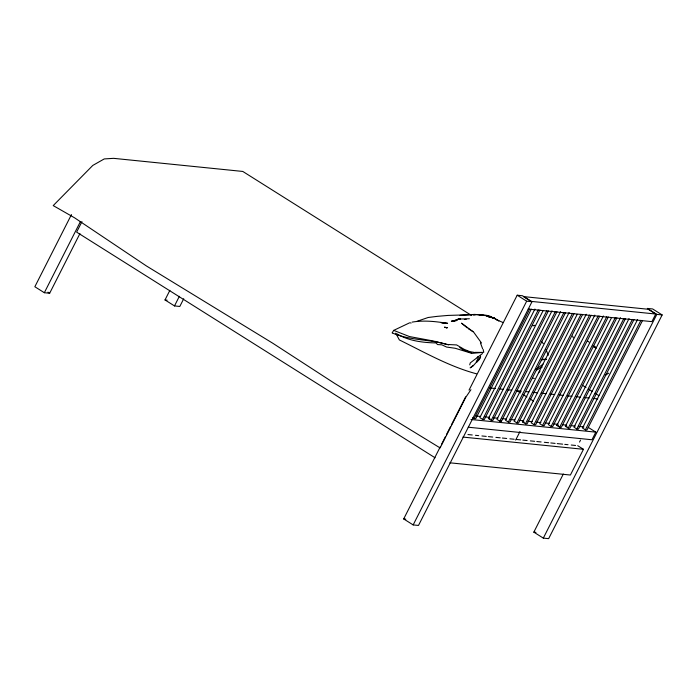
<?xml version="1.0" encoding="UTF-8"?>
<svg xmlns="http://www.w3.org/2000/svg" width="697" height="697" viewBox="0 0 697 697"><rect width="100%" height="100%" fill="white"/><g stroke="black" fill="none" stroke-linecap="round" stroke-linejoin="round"><path stroke-width="1.05" d="M469.734 364.845L470.292 362.884L482.49 353.518M480.669 356.123L479.275 359.661M480.468 356.873L479.397 359.147M71.46 214.571L34.85 286.746L44.338 292.714L49.661 293.254L79.928 233.591M44.338 292.714L80.46 221.507M81.958 221.646L76.635 232.127L435.067 457.781M183.72 298.76L179.809 306.462L174.494 305.922L165.006 299.945L169.885 290.327M174.494 305.922L179.373 296.295M469.037 390.128L517.191 295.206L522.506 295.746L531.994 301.723L418.488 525.451L413.164 524.911L403.685 518.943L440.53 446.298M441.515 444.364L445.444 436.618M446.428 434.675L450.358 426.93M451.342 424.996L465.596 396.907M413.164 524.911L526.671 301.182L531.994 301.723M472.705 417.66L474.126 418.557L529.703 308.998M531.297 309.163L475.72 418.714L474.126 418.557M534.921 309.05L479.832 417.634L482.681 419.428L484.276 419.585L539.853 310.034M482.681 419.428L538.258 309.869M548.417 310.897L492.831 420.457L491.237 420.291L488.388 418.505L542.989 310.888M491.237 420.291L546.814 310.74M552.033 310.784L496.944 419.367L499.793 421.162L501.387 421.319L556.973 311.768M499.793 421.162L555.37 311.603M560.588 311.655L505.499 420.239L508.348 422.025L509.943 422.19L565.528 312.639M508.348 422.025L563.925 312.474M569.144 312.517L514.055 421.101L516.904 422.896L518.498 423.062L574.084 313.502M516.904 422.896L572.481 313.345M582.64 314.373L527.054 423.924L525.46 423.767L522.619 421.973L577.212 314.356M515.658 440.103L520.006 431.53M525.46 423.767L581.045 314.208M586.264 314.26L531.175 422.844L534.015 424.63L535.618 424.795L591.195 315.244M534.015 424.63L589.601 315.079M594.82 315.122L539.731 423.706L542.571 425.501L544.174 425.667L599.751 316.107M542.571 425.501L598.157 315.95M603.375 315.994L548.286 424.578L551.127 426.372L552.73 426.529L608.307 316.978M551.127 426.372L606.712 316.813M616.862 317.849L561.285 427.4L559.682 427.235L556.842 425.449L611.435 317.832M559.682 427.235L615.268 317.684M625.418 318.712L569.841 428.272L568.247 428.106L565.398 426.311L620.487 317.727M568.247 428.106L623.824 318.555M629.043 318.599L573.953 427.183L576.802 428.977L578.397 429.134L633.974 319.583M576.802 428.977L632.379 319.418M637.598 319.47L582.509 428.054L585.358 429.84L586.952 430.005L642.529 320.454M585.358 429.84L640.935 320.289M662.15 314.931L656.827 314.391L647.339 308.414L652.662 308.954L662.15 314.931L548.644 538.659L543.32 538.119L533.832 532.151L563.315 474.038M579.529 442.072L580.514 440.138M577.7 445.688L583.459 449.304L570.399 475.032L449.879 462.808M588.242 427.383L595.83 432.157L591.971 439.763L468.21 427.209M523.342 296.582L648.166 309.25L655.764 314.025L651.904 321.631L528.143 309.076M543.32 538.119L656.827 314.391M477.218 357.927L478.116 356.411M392.15 332.878L393.709 330.378L409.618 322.816M476.286 361.508L478.586 357.892M470.945 389.675L465.823 397.238L440.103 447.927L334.665 383.402L272.649 343.159L146.422 265.966L74.649 217.856L53.216 205.598L92.797 165.424L104.236 158.933L113.611 158.341L242.783 171.445L471.372 315.358M476.565 362.031L472.967 366.047L470.153 367.859L473.28 365.402M538.615 372.703L540.053 371.1M476.8 362.091L479.684 358.885L476.452 362.283M543.111 364.069L535.941 369.541M542.188 367.023L536.341 370.229M605.257 375.343L608.708 373.139M416.728 321.413L428.15 317.492L437.185 316.36L448.127 315.419L476.748 314.539L473.611 315.088M412.093 322.119C422.478 320.332 433.264 321.186 443.64 322.763L442.508 322.72L447.605 323.295L443.963 322.92L445.592 322.99M532.813 325.821L535.052 325.412L532.517 325.499M483.16 349.406L483.77 352.29L471.869 353.379L455.219 348.273L446.611 347.062L441.82 344.823L437.568 344.562L435.921 342.915C422.887 342.706 408.442 340.842 396.968 333.872M546.221 359.347L541.177 359.948M482.167 352.412L474.91 352.377M464.324 319.505L466.215 319.278M460.003 315.375L474.701 314.391L481.096 314.992L476.905 314.53L479.188 314.635L487.491 315.941L494.016 318.12L486.227 315.671L493.441 318.224M482.716 314.574C472.305 314.8 491.219 314.295 491.289 317.492L488.876 316.508L491.289 317.492M456.091 320.777L451.342 321.195L457.485 319.792L453.59 321.178L458.426 319.069L469.403 318.747M542.728 359.26L546.248 359.277M444.512 322.938L441.271 322.868M474.143 352.386L469.813 351.637L464.185 349.345L456.631 344.937L446.699 344.449L434.902 341.303M448.685 344.884C430.389 339.195 410.367 340.728 392.35 332.983M655.764 314.025L530.931 301.357L524.179 297.114M165.006 299.945L167.132 300.163M393.709 330.378L409.435 336.555L434.109 341.138M490.139 387.994L495.523 388.543M499.827 388.978L503.051 389.301M507.364 389.736L511.668 390.181M517.052 390.721L521.356 391.156M525.66 391.601L528.892 391.923M533.196 392.359L537.5 392.794M541.804 393.239L546.108 393.674M550.412 394.11L554.725 394.546M559.029 394.981L563.333 395.417M567.637 395.852L571.941 396.297M576.253 396.732L580.557 397.168M584.861 397.604L589.165 398.039M593.469 398.475L597.773 398.911M476.321 416.022L480.625 416.457M484.929 416.893L489.233 417.337M493.537 417.773L497.841 418.209M502.145 418.644L506.449 419.08M510.762 419.516L515.066 419.951M519.37 420.396L523.674 420.831M527.977 421.267L532.281 421.702M536.585 422.138L540.889 422.574M545.193 423.009L549.497 423.445M553.801 423.889L558.105 424.325M562.409 424.761L566.713 425.196M571.017 425.632L575.33 426.067M578.554 426.398L583.938 426.947M488.388 418.505L489.991 418.662M522.619 421.973L524.214 422.138M556.842 425.449L558.436 425.606M565.398 426.311L566.992 426.477M470.998 419.489L595.83 432.157M467.94 434.545L472.244 434.98M475.467 435.311L478.7 435.642M481.923 435.965L486.227 436.4M488.379 436.618L492.683 437.054M495.916 437.385L500.219 437.821M502.371 438.038L506.675 438.474M509.908 438.805L514.212 439.241M516.364 439.458L520.668 439.894M522.82 440.112L527.124 440.548M530.356 440.879L534.66 441.314M536.812 441.532L541.116 441.968M544.34 442.299L548.644 442.734M550.796 442.952L555.1 443.388M557.251 443.606L562.636 444.155M564.788 444.372L568.02 444.703M571.244 445.026L575.548 445.461M462.93 437.08L583.459 449.304M403.685 518.943L405.811 519.16M533.832 532.151L535.967 532.369M490.305 317.1L494.461 318.189L498.886 320.916L497.597 320.272M471.329 352.813L463.348 349.955L459.75 347.559M476.478 373.801C449.216 366.517 424.56 352.29 399.346 339.936L395.757 333.175M532.543 378.001L534.32 378.515M410.411 322.833L411.073 323.086M503.173 322.58L495.088 319.069M489.233 316.943L487.673 316.307L489.128 316.917M495.48 319.209L497.536 320.097M593.278 346.444L596.013 347.69L593.652 346.008M593.225 346.374L595.883 347.611M468.41 328.81L470.353 329.934M517.191 295.206L526.671 301.182M582.326 385.206L586.003 387.523M588.765 389.257L592.441 391.575M595.194 393.308L598.88 395.626M516.791 390.581L520.476 392.899M523.238 394.641L526.923 396.959M529.685 398.693L533.371 401.01A2.135 1.882 -84.2 0 1 533.58 401.15M499.967 420.43L501.387 421.319M47.936 292.165L49.661 293.254M471.207 330.509L472.923 331.676M467.286 327.93L461.51 323.164L473.551 331.999L481.514 343.037M587.44 340.816L589 342.096M593.635 346.174L595.935 348.343L593.199 345.607M541.499 341.417L543.294 343.665M572.594 336.085L573.317 337.845M546.082 349.563L548.251 355.339M480.433 342.907L482.594 348.674M459.009 319.052L456.927 319.609L460.412 318.834L459.009 319.052M447.448 327.686L446.254 327.738L447.448 327.686M446.394 327.668L444.686 327.181L446.394 327.668M493.668 317.928L491.655 317.274L494.461 318.189L493.668 317.928"/></g></svg>
